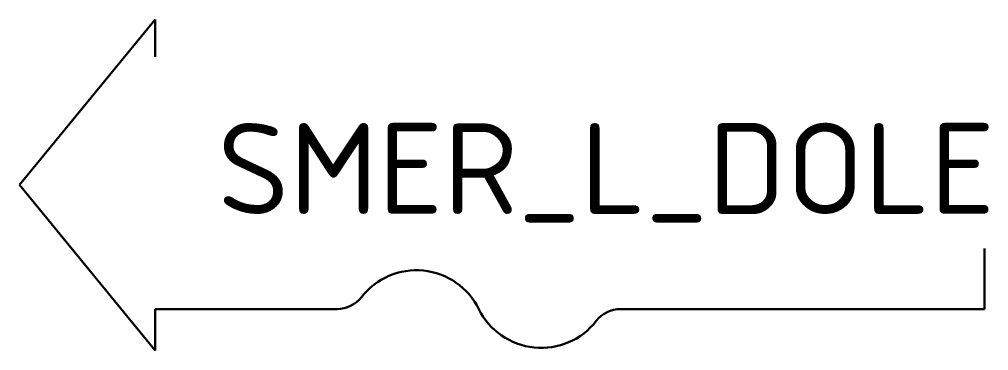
# Model space of a CAD drawing. Header units: metres. Extents: x 0 to 26.6, y -4.6 to 4.6.
import ezdxf

# ---------------------------------------------------------------- set-up
doc = ezdxf.new("R2010")
doc.units = ezdxf.units.M
doc.styles.add('DP_ISOCPEUR', font='isocpeur.ttf')

msp = doc.modelspace()

# ---------------------------------------------------------------- linework, layer by layer
at = {"color": 0, "lineweight": 50}
for p, q in [((0, 0), (3.731, 4.555)), ((3.731, 4.555), (3.731, 3.526)), ((3.731, -4.555), (0, 0)), ((26.528, -1.748), (26.528, -3.412)), ((3.731, -3.412), (3.731, -4.555)), ((8.731, -3.412), (3.731, -3.412)), ((26.528, -3.412), (16.527, -3.412)), ((16.528, -3.412), (26.528, -3.412))]:
    msp.add_line(p, q, dxfattribs=at)
msp.add_lwpolyline([(16.527, -3.412, 0.231423), (15.856, -3.74, -0.553664), (12.629, -3.412, 0.553664), (9.402, -3.084, -0.231492), (8.731, -3.412)], format="xyb", dxfattribs=at)

# ---------------------------------------------------------------- texts
at = {"color": 0, "lineweight": 50, "style": 'DP_ISOCPEUR'}
msp.add_attdef('SMER_L_DOLE', (5.443, -0.796), '', height=2.5, dxfattribs=at)

doc.saveas('drawing.dxf')
